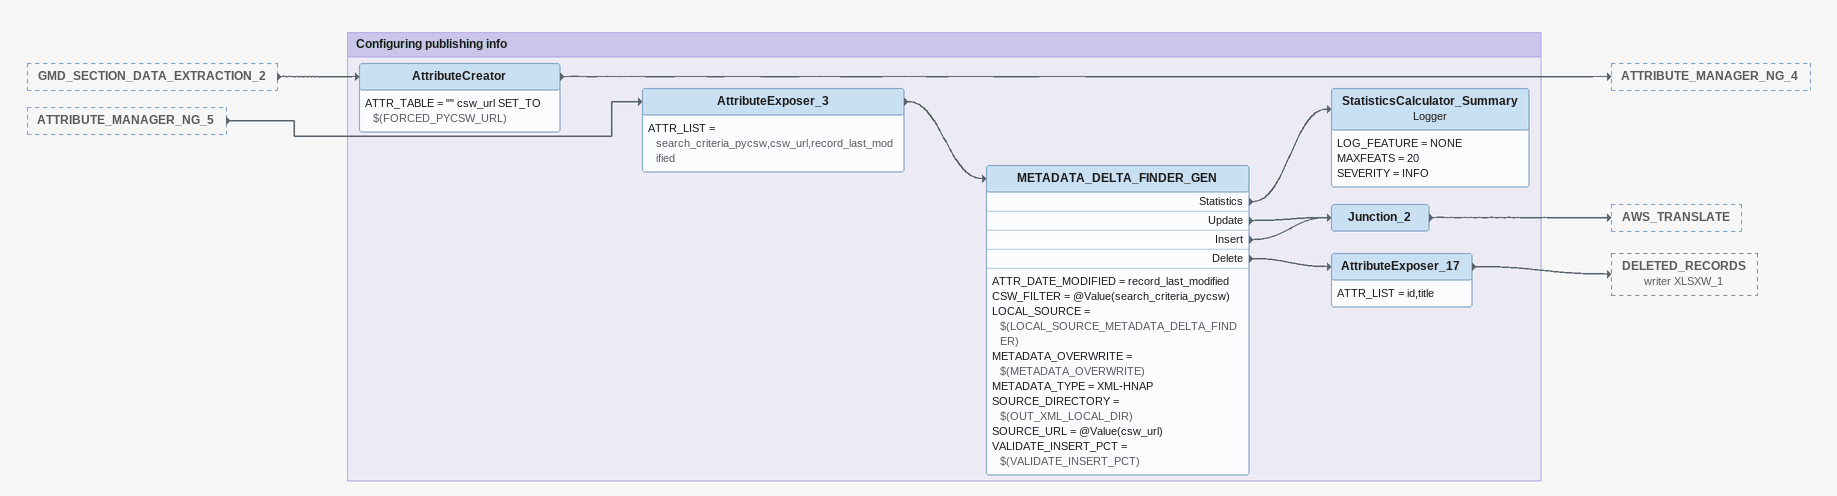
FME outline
GMD_SECTION_DATA_EXTRACTION_2 [outside]
    -> AttributeCreator
ATTRIBUTE_MANAGER_NG_5 [outside]
    -> AttributeExposer_3

Bookmark: Configuring publishing info
AttributeCreator
    ATTR_TABLE = "" csw_url SET_TO $(FORCED_PYCSW_URL)
    -> ATTRIBUTE_MANAGER_NG_4
AttributeExposer_3
    ATTR_LIST = search_criteria_pycsw,csw_url,record_last_modified
    -> METADATA_DELTA_FINDER_GEN
METADATA_DELTA_FINDER_GEN
    ATTR_DATE_MODIFIED = record_last_modified
    CSW_FILTER = @Value(search_criteria_pycsw)
    LOCAL_SOURCE = $(LOCAL_SOURCE_METADATA_DELTA_FINDER)
    METADATA_OVERWRITE = $(METADATA_OVERWRITE)
    METADATA_TYPE = XML-HNAP
    SOURCE_DIRECTORY = $(OUT_XML_LOCAL_DIR)
    SOURCE_URL = @Value(csw_url)
    VALIDATE_INSERT_PCT = $(VALIDATE_INSERT_PCT)
    Statistics -> StatisticsCalculator_Summary
    Update -> Junction_2
    Insert -> Junction_2
    Delete -> AttributeExposer_17
StatisticsCalculator_Summary: Logger
    LOG_FEATURE = NONE
    MAXFEATS = 20
    SEVERITY = INFO
Junction_2
    -> AWS_TRANSLATE
AttributeExposer_17
    ATTR_LIST = id,title
    -> DELETED_RECORDS (writer XLSXW_1)
